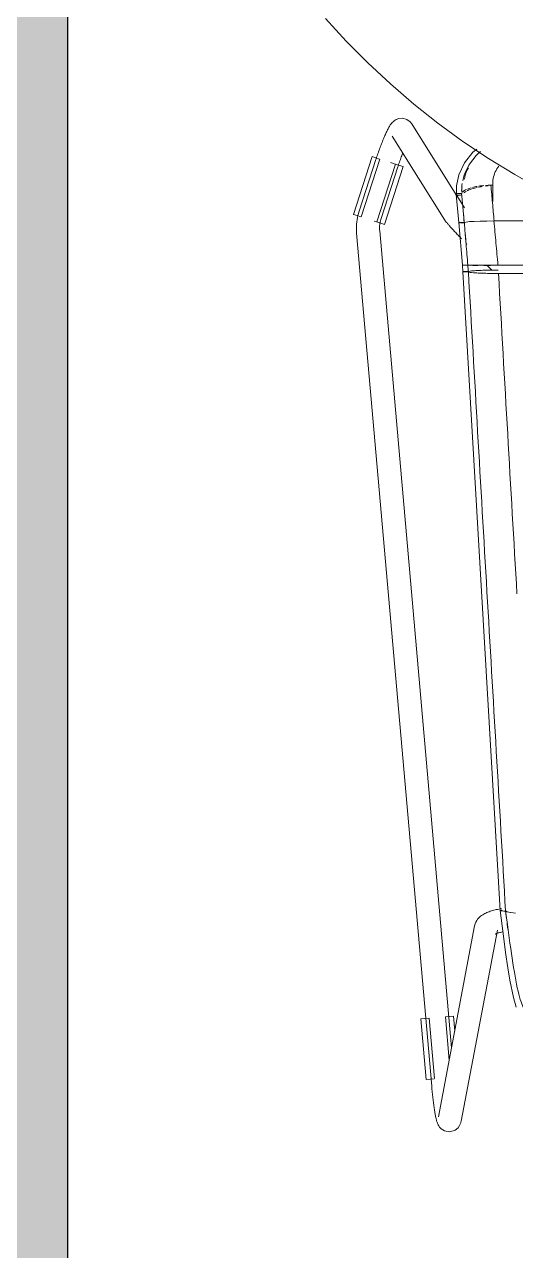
# Model space of a CAD drawing. Header units: millimetres. Extents: x 155927 to 326028, y -36033 to 97293.
# Drawn here: x 156840 to 157095, y 11401 to 12038 of the extents above; entities that cross this region are included whole.
import ezdxf

# ---------------------------------------------------------------- set-up
doc = ezdxf.new("R2010")
doc.units = ezdxf.units.MM
doc.header["$MEASUREMENT"] = 0
for name, color, linetype, lineweight in [('A-WALL-PATT', 7, 'CONTINUOUS', 9), ('I-FURN', 8, 'CONTINUOUS', 9), ('I-WALL', 7, 'CONTINUOUS', 9)]:
    doc.layers.add(name, color=color, linetype=linetype, lineweight=lineweight)

msp = doc.modelspace()

# ---------------------------------------------------------------- hatches: boundary and pattern name
at = {"layer": 'A-WALL-PATT'}
h = msp.add_hatch(color=256, dxfattribs=at)
h.paths.add_polyline_path([(156862.83, 9267.61), (156862.83, 13665.61), (156811.96, 13665.61), (156811.83, 13645.61), (156760.83, 13645.61), (156760.83, 9267.61)], flags=0)
h.paths.add_polyline_path([(156811.96, 14949.61), (156862.83, 14949.61), (156862.83, 16290.61), (156760.83, 16290.61), (156760.83, 14969.61), (156811.83, 14969.61)], flags=0)
h.paths.add_polyline_path([(156760.83, 25449.61), (156862.83, 25449.61), (156862.83, 26532.61), (156760.83, 26532.61), (156760.83, 26195.67)], flags=0)

# ---------------------------------------------------------------- linework, layer by layer
at = {"layer": 'I-FURN'}
for p, q in [((156996.56, 12041.4), (157007.35, 12029.59)), ((157007.35, 12029.59), (157018.6, 12018.22)), ((157018.6, 12018.22), (157030.29, 12007.3)), ((157030.29, 12007.3), (157042.42, 11996.86)), ((157042.42, 11996.86), (157054.95, 11986.92)), ((157031.17, 11987.22), (157030.8, 11986.79)), ((157031.64, 11987.68), (157031.17, 11987.22)), ((157032.27, 11988.2), (157031.64, 11987.68)), ((157033.18, 11988.77), (157032.27, 11988.2)), ((157034.56, 11989.29), (157033.18, 11988.77)), ((157036.53, 11989.46), (157034.56, 11989.29)), ((157038.76, 11988.88), (157036.53, 11989.46)), ((157040.49, 11987.65), (157038.76, 11988.88)), ((157040.49, 11987.65), (157041.39, 11986.53)), ((157054.95, 11986.92), (157067.87, 11977.48)), ((157027.39, 11980.54), (157027.14, 11979.98)), ((157027.63, 11981.08), (157027.39, 11980.54)), ((157027.86, 11981.61), (157027.63, 11981.08)), ((157028.1, 11982.12), (157027.86, 11981.61)), ((157028.33, 11982.61), (157028.1, 11982.12)), ((157028.56, 11983.09), (157028.33, 11982.61)), ((157028.79, 11983.54), (157028.56, 11983.09)), ((157029.02, 11983.98), (157028.79, 11983.54)), ((157029.25, 11984.41), (157029.02, 11983.98)), ((157029.48, 11984.82), (157029.25, 11984.41)), ((157029.72, 11985.22), (157029.48, 11984.82)), ((157029.96, 11985.61), (157029.72, 11985.22)), ((157030.21, 11986), (157029.96, 11985.61)), ((157030.49, 11986.39), (157030.21, 11986)), ((157030.8, 11986.79), (157030.49, 11986.39)), ((157064.42, 11949.76), (157041.39, 11986.53)), ((157024.88, 11974.24), (157024.63, 11973.54)), ((157025.14, 11974.93), (157024.88, 11974.24)), ((157025.39, 11975.61), (157025.14, 11974.93)), ((157025.65, 11976.27), (157025.39, 11975.61)), ((157025.9, 11976.93), (157025.65, 11976.27)), ((157026.15, 11977.57), (157025.9, 11976.93)), ((157026.4, 11978.19), (157026.15, 11977.57)), ((157026.65, 11978.8), (157026.4, 11978.19)), ((157026.9, 11979.4), (157026.65, 11978.8)), ((157027.14, 11979.98), (157026.9, 11979.4)), ((157031.22, 11980.16), (157058.52, 11936.57)), ((157067.87, 11977.48), (157081.16, 11968.57)), ((157011.02, 11939.55), (157020.7, 11969.56)), ((157022.73, 11968.01), (157014.01, 11941.19)), ((157015.06, 11938.25), (157024.75, 11968.26)), ((157020.7, 11969.56), (157022.66, 11968.93)), ((157022.66, 11968.93), (157024.63, 11968.29)), ((157022.88, 11968.46), (157022.73, 11968.01)), ((157023.12, 11969.2), (157022.88, 11968.46)), ((157023.37, 11969.94), (157023.12, 11969.2)), ((157023.62, 11970.67), (157023.37, 11969.94)), ((157023.87, 11971.4), (157023.62, 11970.67)), ((157024.12, 11972.12), (157023.87, 11971.4)), ((157024.37, 11972.84), (157024.12, 11972.12)), ((157024.63, 11973.54), (157024.37, 11972.84)), ((157035.41, 11968.04), (157035.17, 11967.37)), ((157035.64, 11968.71), (157035.41, 11968.04)), ((157035.88, 11969.37), (157035.64, 11968.71)), ((157036.11, 11970.01), (157035.88, 11969.37)), ((157036.35, 11970.65), (157036.11, 11970.01)), ((157036.58, 11971.27), (157036.35, 11970.65)), ((157073.01, 11971.86), (157068.68, 11966.33)), ((157074.75, 11970.19), (157071.25, 11965.62)), ((157075.07, 11973.5), (157073.01, 11971.86)), ((157077.09, 11972.15), (157074.75, 11970.19)), ((157081.16, 11968.57), (157094.79, 11960.2)), ((157032.82, 11965.65), (157023.13, 11935.64)), ((157025.43, 11937.48), (157034.14, 11964.3)), ((157027.17, 11934.34), (157036.86, 11964.35)), ((157032.72, 11965.68), (157030.24, 11966.48)), ((157032.94, 11965.61), (157034.91, 11964.98)), ((157034.25, 11964.63), (157034.14, 11964.3)), ((157034.48, 11965.32), (157034.25, 11964.63)), ((157034.71, 11966.01), (157034.48, 11965.32)), ((157034.94, 11966.69), (157034.71, 11966.01)), ((157034.91, 11964.98), (157036.86, 11964.35)), ((157035.17, 11967.37), (157034.94, 11966.69)), ((157068.68, 11966.33), (157065.77, 11960.01)), ((157071.25, 11965.62), (157069.34, 11961.93)), ((157065.77, 11960.01), (157064.56, 11954.37)), ((157083.41, 11955.93), (157083.41, 11946.18)), ((157094.79, 11960.2), (157108.75, 11952.37)), ((157065.77, 11935.31), (157064.35, 11949.8)), ((157064.56, 11954.37), (157064.47, 11948.91)), ((157068.69, 11942.95), (157064.65, 11949.39)), ((157082.42, 11954.69), (157083.47, 11954.69)), ((157012.97, 11938.92), (157011.02, 11939.55)), ((157012.96, 11936.75), (157012.8, 11935.62)), ((157013.15, 11937.87), (157012.96, 11936.75)), ((157014.94, 11938.29), (157012.97, 11938.92)), ((157013.4, 11938.99), (157013.15, 11937.87)), ((157013.68, 11940.09), (157013.4, 11938.99)), ((157014.01, 11941.19), (157013.68, 11940.09)), ((157023.03, 11935.68), (157021.87, 11936.05)), ((157024.92, 11935.54), (157025.06, 11936.18)), ((157025.06, 11936.18), (157025.23, 11936.82)), ((157025.23, 11936.82), (157025.42, 11937.46)), ((157025.42, 11937.46), (157025.43, 11937.48)), ((157058.52, 11936.57), (157058.74, 11936.25)), ((157058.74, 11936.25), (157058.92, 11935.99)), ((157058.92, 11935.99), (157059.09, 11935.76)), ((157073.72, 11935.92), (157076.76, 11936.04)), ((157076.83, 11936.04), (157073.73, 11935.92)), ((157076.82, 11936.04), (157080.27, 11936.11)), ((157080.26, 11936.11), (157076.83, 11936.04)), ((157084.12, 11936.14), (157080.36, 11936.11)), ((157080.36, 11936.11), (157084, 11936.14)), ((157144.24, 11936.14), (157084.12, 11936.14)), ((157084.12, 11936.14), (157144.24, 11936.14)), ((157012.64, 11933.34), (157012.62, 11932.2)), ((157012.62, 11932.2), (157012.65, 11931.06)), ((157012.7, 11934.48), (157012.64, 11933.34)), ((157012.65, 11931.06), (157012.72, 11929.92)), ((157012.8, 11935.62), (157012.7, 11934.48)), ((157012.72, 11929.92), (157012.73, 11929.87)), ((157012.73, 11929.87), (157051.68, 11486.55)), ((157025.22, 11934.97), (157023.25, 11935.61)), ((157024.62, 11932.24), (157024.63, 11932.91)), ((157024.64, 11931.58), (157024.62, 11932.24)), ((157024.63, 11932.91), (157024.66, 11933.57)), ((157024.68, 11930.92), (157024.64, 11931.58)), ((157024.66, 11933.57), (157024.72, 11934.23)), ((157061.97, 11506.57), (157024.68, 11930.92)), ((157024.72, 11934.23), (157024.81, 11934.88)), ((157024.81, 11934.88), (157024.92, 11935.54)), ((157027.17, 11934.34), (157025.22, 11934.97)), ((157059.09, 11935.76), (157059.27, 11935.54)), ((157059.27, 11935.54), (157059.45, 11935.32)), ((157059.45, 11935.32), (157059.64, 11935.09)), ((157059.64, 11935.09), (157059.84, 11934.85)), ((157059.84, 11934.85), (157060.05, 11934.6)), ((157060.05, 11934.6), (157060.28, 11934.33)), ((157060.28, 11934.33), (157060.53, 11934.05)), ((157060.53, 11934.05), (157060.78, 11933.75)), ((157060.78, 11933.75), (157061.06, 11933.45)), ((157061.06, 11933.45), (157061.34, 11933.12)), ((157061.34, 11933.12), (157061.65, 11932.79)), ((157061.65, 11932.79), (157061.96, 11932.44)), ((157061.96, 11932.44), (157062.29, 11932.07)), ((157062.29, 11932.07), (157062.63, 11931.69)), ((157062.63, 11931.69), (157062.99, 11931.3)), ((157062.99, 11931.3), (157063.36, 11930.9)), ((157063.36, 11930.9), (157063.74, 11930.49)), ((157063.74, 11930.49), (157064.13, 11930.06)), ((157064.13, 11930.06), (157064.53, 11929.63)), ((157064.53, 11929.63), (157064.95, 11929.18)), ((157065.84, 11935.33), (157065.77, 11935.31)), ((157065.77, 11935.31), (157065.84, 11935.28)), ((157065.78, 11935.31), (157065.84, 11935.33)), ((157067.6, 11913.11), (157065.78, 11935.31)), ((157065.84, 11935.28), (157065.78, 11935.31)), ((157066.03, 11935.36), (157065.84, 11935.33)), ((157065.84, 11935.28), (157066.02, 11935.26)), ((157066.03, 11935.26), (157065.84, 11935.28)), ((157066.02, 11935.26), (157066.32, 11935.24)), ((157066.33, 11935.38), (157066.03, 11935.36)), ((157066.03, 11935.36), (157066.33, 11935.38)), ((157066.32, 11935.24), (157066.03, 11935.26)), ((157066.71, 11935.4), (157066.33, 11935.38)), ((157066.33, 11935.38), (157066.71, 11935.4)), ((157066.7, 11935.22), (157067.15, 11935.21)), ((157067.15, 11935.21), (157066.7, 11935.22)), ((157067.16, 11935.41), (157066.71, 11935.4)), ((157066.71, 11935.4), (157067.17, 11935.41)), ((157067.15, 11935.21), (157067.64, 11935.2)), ((157067.64, 11935.2), (157067.15, 11935.21)), ((157067.65, 11935.41), (157067.16, 11935.41)), ((157067.17, 11935.41), (157067.66, 11935.41)), ((157067.64, 11935.2), (157068.14, 11935.21)), ((157068.14, 11935.21), (157067.64, 11935.2)), ((157068.15, 11935.41), (157067.65, 11935.41)), ((157067.66, 11935.41), (157068.16, 11935.41)), ((157068.14, 11935.21), (157068.61, 11935.21)), ((157068.61, 11935.21), (157068.14, 11935.21)), ((157068.62, 11935.4), (157068.15, 11935.41)), ((157068.16, 11935.41), (157068.63, 11935.4)), ((157069.51, 11935.59), (157068.62, 11935.4)), ((157068.63, 11935.4), (157069.51, 11935.59)), ((157069.51, 11935.59), (157071.23, 11935.77)), ((157071.25, 11935.77), (157069.51, 11935.59)), ((157071.25, 11935.77), (157073.69, 11935.92)), ((157073.73, 11935.92), (157071.25, 11935.77)), ((157064.95, 11929.18), (157065.37, 11928.73)), ((157065.37, 11928.73), (157065.8, 11928.27)), ((157065.8, 11928.27), (157066.24, 11927.8)), ((157066.24, 11927.8), (157066.69, 11927.32)), ((157066.69, 11927.32), (157067.15, 11926.84)), ((157069.5, 11924.35), (157069.99, 11923.84)), ((157067.6, 11913.11), (157067.87, 11909.75)), ((157067.67, 11913.1), (157067.6, 11913.11)), ((157067.6, 11913.11), (157067.67, 11913.11)), ((157067.67, 11913.11), (157067.6, 11913.11)), ((157067.6, 11913.11), (157067.67, 11913.1)), ((157067.67, 11913.11), (157067.86, 11913.11)), ((157067.85, 11913.11), (157067.67, 11913.11)), ((157067.86, 11913.1), (157067.67, 11913.1)), ((157067.67, 11913.1), (157067.86, 11913.1)), ((157068.15, 11913.11), (157067.85, 11913.11)), ((157067.86, 11913.11), (157068.15, 11913.11)), ((157068.15, 11913.1), (157067.86, 11913.1)), ((157067.86, 11913.1), (157068.15, 11913.1)), ((157068.15, 11913.11), (157068.53, 11913.11)), ((157068.53, 11913.11), (157068.15, 11913.11)), ((157068.54, 11913.1), (157068.15, 11913.1)), ((157068.15, 11913.1), (157068.53, 11913.1)), ((157068.53, 11913.11), (157068.98, 11913.11)), ((157068.98, 11913.11), (157068.53, 11913.11)), ((157068.53, 11913.1), (157068.99, 11913.1)), ((157068.99, 11913.1), (157068.54, 11913.1)), ((157068.98, 11913.11), (157069.47, 11913.11)), ((157069.47, 11913.11), (157068.98, 11913.11)), ((157069.48, 11913.1), (157068.99, 11913.1)), ((157068.99, 11913.1), (157069.48, 11913.1)), ((157069.47, 11913.11), (157069.97, 11913.11)), ((157069.97, 11913.11), (157069.47, 11913.11)), ((157069.98, 11913.1), (157069.48, 11913.1)), ((157069.48, 11913.1), (157069.97, 11913.1)), ((157069.97, 11913.11), (157070.44, 11913.11)), ((157070.44, 11913.11), (157069.97, 11913.11)), ((157069.97, 11913.1), (157070.44, 11913.1)), ((157070.45, 11913.1), (157069.98, 11913.1)), ((157070.44, 11913.11), (157071.33, 11913.13)), ((157071.32, 11913.13), (157070.44, 11913.11)), ((157073.07, 11913.14), (157071.32, 11913.13)), ((157071.33, 11913.13), (157073.07, 11913.14)), ((157073.1, 11913.07), (157071.34, 11913.08)), ((157071.34, 11913.08), (157073.09, 11913.07)), ((157075.58, 11913.15), (157073.07, 11913.14)), ((157073.08, 11913.14), (157075.57, 11913.15)), ((157073.09, 11913.07), (157075.59, 11913.06)), ((157075.59, 11913.06), (157073.1, 11913.07)), ((157075.58, 11913.15), (157078.71, 11913.16)), ((157078.71, 11913.16), (157075.58, 11913.15)), ((157078.99, 11910.54), (157075.87, 11910.41)), ((157078.71, 11913.16), (157082.28, 11913.17)), ((157082.28, 11913.17), (157078.71, 11913.16)), ((157078.71, 11913.05), (157082.27, 11913.04)), ((157082.27, 11913.04), (157078.72, 11913.05)), ((157082.54, 11910.61), (157078.99, 11910.54)), ((157080.27, 11913.17), (157082.84, 11910.49)), ((157082.28, 11913.17), (157086.06, 11913.17)), ((157086.06, 11913.17), (157082.28, 11913.17)), ((157086.22, 11910.64), (157082.54, 11910.61)), ((157086.06, 11913.17), (157219.7, 11913.17)), ((157219.7, 11913.17), (157086.06, 11913.17)), ((157067.94, 11909.78), (157067.88, 11909.75)), ((157087.16, 11577.84), (157067.88, 11909.75)), ((157067.88, 11909.75), (157067.94, 11909.72)), ((157068.13, 11909.8), (157067.94, 11909.78)), ((157067.94, 11909.72), (157068.13, 11909.69)), ((157068.43, 11909.82), (157068.13, 11909.8)), ((157068.13, 11909.69), (157068.42, 11909.67)), ((157068.42, 11909.67), (157068.8, 11909.65)), ((157068.81, 11909.84), (157068.43, 11909.82)), ((157068.8, 11909.65), (157069.25, 11909.64)), ((157069.26, 11909.85), (157068.81, 11909.84)), ((157069.25, 11909.64), (157069.74, 11909.64)), ((157069.75, 11909.86), (157069.26, 11909.85)), ((157069.74, 11909.64), (157070.24, 11909.64)), ((157070.25, 11909.86), (157069.75, 11909.86)), ((157070.24, 11909.64), (157070.71, 11909.65)), ((157070.72, 11909.85), (157070.25, 11909.86)), ((157070.71, 11909.65), (157071.6, 11909.44)), ((157071.62, 11910.06), (157070.72, 11909.85)), ((157071.6, 11909.44), (157073.35, 11909.24)), ((157073.37, 11910.25), (157071.62, 11910.06)), ((157073.35, 11909.24), (157075.85, 11909.08)), ((157075.87, 11910.41), (157073.37, 11910.25)), ((157075.85, 11909.08), (157078.98, 11908.96)), ((157078.98, 11908.96), (157082.54, 11908.88)), ((157082.54, 11908.88), (157086.33, 11908.85)), ((157086.33, 11908.85), (157248.93, 11908.85)), ((157248.93, 11908.85), (157086.33, 11908.85)), ((157075.03, 11572.66), (157075.51, 11573.35)), ((157075.51, 11573.35), (157076.02, 11573.95)), ((157076.02, 11573.95), (157076.55, 11574.47)), ((157076.55, 11574.47), (157077.08, 11574.92)), ((157077.08, 11574.92), (157077.61, 11575.32)), ((157077.61, 11575.32), (157078.14, 11575.68)), ((157078.14, 11575.68), (157078.68, 11576)), ((157078.68, 11576), (157079.22, 11576.29)), ((157079.22, 11576.29), (157079.77, 11576.57)), ((157079.77, 11576.57), (157080.33, 11576.82)), ((157080.33, 11576.82), (157080.9, 11577.05)), ((157080.9, 11577.05), (157081.48, 11577.27)), ((157081.48, 11577.27), (157082.08, 11577.48)), ((157082.08, 11577.48), (157082.68, 11577.67)), ((157082.68, 11577.67), (157083.3, 11577.86)), ((157083.3, 11577.86), (157083.93, 11578.03)), ((157083.93, 11578.03), (157084.57, 11578.19)), ((157084.57, 11578.19), (157085.23, 11578.34)), ((157085.23, 11578.34), (157085.89, 11578.49)), ((157085.89, 11578.49), (157086.57, 11578.62)), ((157086.57, 11578.62), (157087.27, 11578.75)), ((157087.16, 11577.84), (157087.22, 11577.89)), ((157087.23, 11577.89), (157087.17, 11577.84)), ((157087.17, 11577.84), (157088.72, 11565.98)), ((157087.27, 11578.75), (157087.97, 11578.86)), ((157087.7, 11577.99), (157087.41, 11577.94)), ((157087.41, 11577.94), (157087.7, 11577.99)), ((157087.43, 11577.73), (157087.73, 11577.69)), ((157087.73, 11577.69), (157087.43, 11577.73)), ((157088.08, 11578.02), (157087.7, 11577.99)), ((157087.7, 11577.99), (157088.08, 11578.02)), ((157087.73, 11577.69), (157088.12, 11577.66)), ((157088.11, 11577.66), (157087.73, 11577.69)), ((157088.57, 11577.64), (157088.11, 11577.66)), ((157088.12, 11577.66), (157088.57, 11577.64)), ((157088.57, 11577.64), (157089.06, 11577.63)), ((157089.06, 11577.63), (157088.57, 11577.64)), ((157089.06, 11577.63), (157089.56, 11577.63)), ((157089.56, 11577.63), (157089.06, 11577.63)), ((157089.56, 11577.63), (157090.03, 11577.65)), ((157090.03, 11577.65), (157089.56, 11577.63)), ((157090.93, 11577.25), (157090.03, 11577.65)), ((157090.03, 11577.65), (157090.93, 11577.25)), ((157092.67, 11576.88), (157090.93, 11577.25)), ((157090.93, 11577.25), (157092.68, 11576.88)), ((157095.14, 11576.57), (157092.68, 11576.88)), ((157092.68, 11576.88), (157095.17, 11576.57)), ((157073.97, 11569.99), (157055.16, 11470.7)), ((157066.95, 11468.47), (157085.76, 11567.76)), ((157073.97, 11569.99), (157074.23, 11570.98)), ((157074.23, 11570.98), (157074.59, 11571.87)), ((157074.59, 11571.87), (157075.03, 11572.66)), ((157087.4, 11566.53), (157087.84, 11566.63)), ((157087.84, 11566.63), (157088.31, 11566.73)), ((157088.31, 11566.73), (157088.8, 11566.83)), ((157084.54, 11565.53), (157084.57, 11565.54)), ((157084.57, 11565.54), (157084.64, 11565.59)), ((157084.64, 11565.59), (157084.73, 11565.63)), ((157084.73, 11565.63), (157084.88, 11565.71)), ((157084.88, 11565.71), (157085.07, 11565.8)), ((157085.07, 11565.8), (157085.31, 11565.89)), ((157085.31, 11565.89), (157085.57, 11565.99)), ((157085.57, 11565.99), (157085.88, 11566.1)), ((157085.88, 11566.1), (157086.21, 11566.21)), ((157086.21, 11566.21), (157086.58, 11566.31)), ((157086.58, 11566.31), (157086.97, 11566.42)), ((157086.97, 11566.42), (157087.4, 11566.53)), ((157088.72, 11565.98), (157090.07, 11556.05)), ((157090.07, 11556.05), (157091.26, 11548.03)), ((157091.26, 11548.03), (157092.29, 11541.72)), ((157092.29, 11541.72), (157094.09, 11532.7)), ((157094.09, 11532.7), (157095.5, 11527.7)), ((157058.78, 11522.68), (157060.76, 11500.2)), ((157058.91, 11522.69), (157060.97, 11522.87)), ((157060.97, 11522.87), (157063.01, 11523.05)), ((157063.71, 11515.16), (157063.01, 11523.05)), ((157046.1, 11521.57), (157048.15, 11521.75)), ((157048.86, 11490.16), (157046.1, 11521.57)), ((157048.15, 11521.75), (157050.21, 11521.93)), ((157053.1, 11490.53), (157050.34, 11521.94)), ((157050.91, 11490.34), (157048.86, 11490.16)), ((157052.97, 11490.52), (157050.91, 11490.34)), ((157051.69, 11486.39), (157051.68, 11486.55)), ((157051.76, 11485.64), (157051.69, 11486.39)), ((157051.83, 11484.89), (157051.76, 11485.64)), ((157051.9, 11484.14), (157051.83, 11484.89)), ((157051.98, 11483.4), (157051.9, 11484.14)), ((157052.05, 11482.66), (157051.98, 11483.4)), ((157052.13, 11481.93), (157052.05, 11482.66)), ((157052.21, 11481.2), (157052.13, 11481.93)), ((157052.29, 11480.48), (157052.21, 11481.2)), ((157052.37, 11479.77), (157052.29, 11480.48)), ((157052.46, 11479.07), (157052.37, 11479.77)), ((157052.54, 11478.39), (157052.46, 11479.07)), ((157052.63, 11477.71), (157052.54, 11478.39)), ((157052.72, 11477.05), (157052.63, 11477.71)), ((157052.81, 11476.4), (157052.72, 11477.05)), ((157052.9, 11475.76), (157052.81, 11476.4)), ((157052.99, 11475.14), (157052.9, 11475.76)), ((157053.08, 11474.54), (157052.99, 11475.14)), ((157053.17, 11473.95), (157053.08, 11474.54)), ((157053.26, 11473.39), (157053.17, 11473.95)), ((157053.36, 11472.83), (157053.26, 11473.39)), ((157053.45, 11472.3), (157053.36, 11472.83)), ((157053.54, 11471.79), (157053.45, 11472.3)), ((157053.64, 11471.29), (157053.54, 11471.79)), ((157053.73, 11470.81), (157053.64, 11471.29)), ((157053.83, 11470.35), (157053.73, 11470.81)), ((157053.93, 11469.91), (157053.83, 11470.35)), ((157054.03, 11469.48), (157053.93, 11469.91)), ((157054.13, 11469.07), (157054.03, 11469.48)), ((157054.24, 11468.67), (157054.13, 11469.07)), ((157054.36, 11468.27), (157054.24, 11468.67)), ((157054.48, 11467.88), (157054.36, 11468.27)), ((157054.62, 11467.47), (157054.48, 11467.88)), ((157054.79, 11467.05), (157054.62, 11467.47)), ((157055.01, 11466.57), (157054.79, 11467.05)), ((157055.31, 11466.01), (157055.01, 11466.57)), ((157055.79, 11465.31), (157055.31, 11466.01)), ((157056.65, 11464.4), (157055.79, 11465.31)), ((157063.81, 11463.71), (157065.39, 11465.03)), ((157065.39, 11465.03), (157066.14, 11466.11)), ((157066.14, 11466.11), (157066.51, 11466.91)), ((157066.51, 11466.91), (157066.72, 11467.53)), ((157066.72, 11467.53), (157066.86, 11468.05)), ((157066.86, 11468.05), (157066.95, 11468.47)), ((157058.3, 11463.36), (157056.65, 11464.4)), ((157061.06, 11462.87), (157058.3, 11463.36)), ((157063.81, 11463.71), (157061.06, 11462.87))]:
    msp.add_line(p, q, dxfattribs=at)
for points in [[(157075.68, 11971.02), (157076.12, 11971.43), (157076.57, 11971.82), (157077.03, 11972.2)], [(157067.22, 11951.89), (157067.23, 11953.15), (157067.33, 11954.41), (157067.51, 11955.65)], [(157083.47, 11954.69), (157083.42, 11955.2), (157083.4, 11955.7), (157083.41, 11956.21)], [(157067.19, 11950.36), (157067.33, 11950.75), (157067.9, 11951.5), (157069.04, 11952.2), (157069.74, 11952.52)], [(157068.62, 11935.4), (157068.38, 11937.93), (157067.9, 11942.96), (157067.43, 11947.91), (157067.19, 11950.36)], [(157067.42, 11953.87), (157067.31, 11952.98), (157067.29, 11952.08), (157067.29, 11951.18)], [(157069.77, 11951.67), (157069.13, 11951.35), (157068.74, 11951.04), (157068.41, 11950.71)], [(157072.2, 11952.63), (157071.38, 11952.36), (157070.57, 11952.08), (157070.02, 11951.78)], [(157070.19, 11952.72), (157070.78, 11952.97), (157071.44, 11953.2), (157072.17, 11953.41)], [(157075.24, 11953.48), (157074.31, 11953.26), (157073.37, 11953.03), (157072.52, 11952.78)], [(157072.84, 11953.59), (157073.58, 11953.78), (157074.39, 11953.94), (157075.22, 11954.09)], [(157077.9, 11954.01), (157077.21, 11953.89), (157076.56, 11953.76), (157075.9, 11953.62)], [(157076.07, 11954.22), (157076.92, 11954.35), (157077.79, 11954.46), (157078.71, 11954.52)], [(157081.01, 11954.45), (157080.53, 11954.4), (157080.06, 11954.34), (157079.6, 11954.27)], [(157079.64, 11954.59), (157080.55, 11954.65), (157081.47, 11954.68), (157082.42, 11954.69)], [(157084.12, 11936.14), (157083.81, 11939.27), (157083.22, 11945.52), (157082.68, 11951.66), (157082.42, 11954.69)], [(157068.59, 11935.4), (157068.4, 11937.36), (157068.2, 11939.32), (157068.01, 11941.26)], [(157085.03, 11924.66), (157084.69, 11928.49), (157084.35, 11932.32), (157084, 11936.14)], [(157068.63, 11935.4), (157068.93, 11931.69), (157069.53, 11924.27), (157070.14, 11916.83), (157070.44, 11913.11)], [(157086.06, 11913.17), (157085.72, 11917), (157085.38, 11920.83), (157085.03, 11924.66)], [(157070.71, 11909.65), (157070.66, 11910.23), (157070.57, 11911.38), (157070.48, 11912.54), (157070.44, 11913.11)], [(157070.72, 11909.85), (157070.67, 11910.39), (157070.58, 11911.47), (157070.49, 11912.56), (157070.45, 11913.1)], [(157070.71, 11909.65), (157073.93, 11854.24), (157080.37, 11743.48), (157086.81, 11632.89), (157090.03, 11577.65)], [(157095.92, 11742.36), (157092.72, 11797.82), (157089.52, 11853.33), (157086.33, 11908.85)], [(157091.23, 11568.28), (157090.84, 11571.38), (157090.44, 11574.51), (157090.05, 11577.64)]]:
    msp.add_open_spline(points, degree=3, dxfattribs=at)
for points, knots in [([(157067.77, 11956.93), (157068.21, 11959.05), (157069.22, 11962.13), (157070.85, 11964.89), (157071.44, 11965.76)], [0.1763318, 0.1763318, 0.1763318, 0.1763318, 0.3333333, 0.408557, 0.408557, 0.408557, 0.408557]), ([(157070.72, 11963.7), (157070.38, 11963.11), (157069.35, 11961.26), (157068.86, 11959.28), (157068.63, 11957.9)], [0.6175454, 0.6175454, 0.6175454, 0.6175454, 0.6666667, 0.7702374, 0.7702374, 0.7702374, 0.7702374]), ([(157083.47, 11954.69), (157083.25, 11957.08), (157083.88, 11960.68), (157085.81, 11963.68), (157086.58, 11964.58)], [0, 0, 0, 0, 0.3333333, 0.5, 0.5, 0.5, 0.5]), ([(157064.4, 11949.95), (157064.42, 11949.97), (157064.46, 11950.02), (157064.57, 11950.09), (157064.76, 11950.19), (157065.08, 11950.3), (157065.48, 11950.37), (157065.83, 11950.4), (157066.21, 11950.42), (157066.65, 11950.42), (157067.01, 11950.38), (157067.19, 11950.36)], [0.5555556, 0.5555556, 0.5555556, 0.5555556, 0.5833333, 0.6180556, 0.6527778, 0.7222222, 0.7916667, 0.8263889, 0.8611111, 0.9305556, 1, 1, 1, 1]), ([(157067.29, 11949.62), (157067.07, 11949.63), (157066.58, 11949.63), (157065.83, 11949.54), (157065.16, 11949.39), (157064.73, 11949.21), (157064.57, 11949.1), (157064.53, 11949.05)], [-1, -1, -1, -1, -0.90625, -0.8125, -0.71875, -0.625, -0.5625, -0.5625, -0.5625, -0.5625]), ([(157069.12, 11929.1), (157069.25, 11927.46), (157069.69, 11922.21), (157070.13, 11916.96), (157070.42, 11913.35)], [0.2766114, 0.2766114, 0.2766114, 0.2766114, 0.5, 0.9886614, 0.9886614, 0.9886614, 0.9886614]), ([(157070.72, 11909.85), (157071.01, 11909.99), (157072.4, 11910.2), (157075.75, 11910.42), (157078.91, 11910.54), (157082.47, 11910.62), (157084.98, 11910.64), (157086.22, 11910.64)], [-1, -1, -1, -1, -0.6666667, -0.5, -0.3333333, -0.1666667, -0.003964, -0.003964, -0.003964, -0.003964]), ([(157067.87, 11909.75), (157067.87, 11909.77), (157068.01, 11909.79), (157068.41, 11909.83), (157068.79, 11909.84), (157069.25, 11909.85), (157069.75, 11909.86), (157070.25, 11909.86), (157070.57, 11909.85), (157070.72, 11909.85)], [-0.5, -0.5, -0.5, -0.5, -0.375, -0.3125, -0.25, -0.1875, -0.125, -0.0625, 0, 0, 0, 0]), ([(157070.71, 11909.65), (157070.49, 11909.64), (157069.99, 11909.63), (157069.36, 11909.64), (157068.9, 11909.65), (157068.49, 11909.66), (157068.03, 11909.7), (157067.87, 11909.73), (157067.87, 11909.75)], [-1, -1, -1, -1, -0.90625, -0.8125, -0.765625, -0.71875, -0.625, -0.501507, -0.501507, -0.501507, -0.501507]), ([(157086.33, 11908.85), (157085.05, 11908.85), (157082.5, 11908.87), (157078.9, 11908.95), (157075.73, 11909.07), (157072.37, 11909.29), (157070.99, 11909.5), (157070.71, 11909.65)], [-1, -1, -1, -1, -0.833333, -0.666667, -0.5, -0.333333, 0, 0, 0, 0]), ([(157100.4, 11526.36), (157099.99, 11526.55), (157098.57, 11528.15), (157096.13, 11536.45), (157093.08, 11554.89), (157091.05, 11570.1), (157090.03, 11577.65)], [0.1500589, 0.1500589, 0.1500589, 0.1500589, 0.25, 0.5, 0.75, 1, 1, 1, 1])]:
    msp.add_open_spline(points, degree=3, knots=knots, dxfattribs=at)
at = {"layer": 'I-WALL', "lineweight": 30}
msp.add_line((156862.83, 9267.61), (156862.83, 13665.61), dxfattribs=at)

doc.saveas('drawing.dxf')
